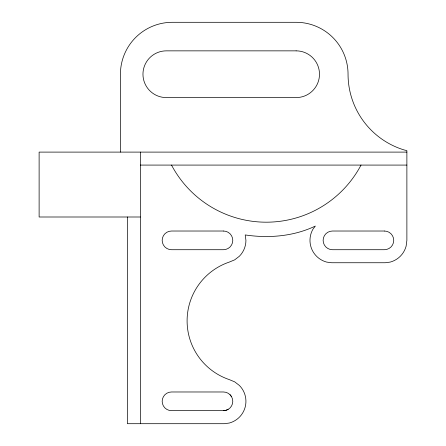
<?xml version="1.0" encoding="UTF-8"?>
<svg xmlns="http://www.w3.org/2000/svg" width="446" height="446" viewBox="0 0 446 446"><rect width="100%" height="100%" fill="white"/><g stroke="black" fill="none" stroke-linecap="round" stroke-linejoin="round"><path stroke-width="0.67" d="M228.112 409.417L225.854 410.348L223.435 410.666L171.515 410.666A9.344 9.344 0 0 1 162.171 401.322A9.344 9.344 0 0 1 171.515 391.978L223.435 391.978A9.344 9.344 0 0 1 232.784 401.322A9.344 9.344 0 0 1 223.435 410.666M406.88 152.103L39.12 152.103L39.12 217.001L140.362 217.001M140.362 165.081L406.88 165.081M230.047 394.716L231.53 396.65M140.362 152.103L140.362 423.7M127.383 217.001L127.383 423.7L224.293 423.7L229.261 423.048A22.49 22.49 0 0 0 239.34 385.416L234.68 381.843L229.261 379.596A62.016 62.016 0 0 1 229.261 262.092L234.68 259.845L239.34 256.272A22.49 22.49 0 0 0 245.93 240.366L245.211 234.936C268.771 238.471 293.674 236.386 315.339 226.066L312.992 229.121A22.49 22.49 0 0 0 326.65 262.092L331.618 262.744L385.244 262.744L390.211 262.092A22.49 22.49 0 0 0 406.116 246.186L406.88 240.366L406.88 150.625L404.048 149.928A79.182 79.182 0 0 1 348.047 74.22A51.92 51.92 0 0 0 296.127 22.3L172.346 22.3A51.92 51.92 0 0 0 120.426 74.22L120.426 152.103M361.026 165.081A107.163 107.163 0 0 1 171.515 165.081M296.127 50.855L166.325 50.855A23.365 23.365 0 0 0 142.96 74.22A23.365 23.365 0 0 0 166.325 97.585L296.127 97.585A23.365 23.365 0 0 0 319.492 74.22A23.365 23.365 0 0 0 296.127 50.855M223.435 231.022L171.515 231.022A9.344 9.344 0 0 0 162.171 240.366A9.344 9.344 0 0 0 171.515 249.715L223.435 249.715A9.344 9.344 0 0 0 232.784 240.366A9.344 9.344 0 0 0 223.435 231.022M384.391 231.022L332.471 231.022A9.344 9.344 0 0 0 323.127 240.366A9.344 9.344 0 0 0 332.471 249.715L384.391 249.715A9.344 9.344 0 0 0 393.74 240.366A9.344 9.344 0 0 0 384.391 231.022"/></g></svg>
